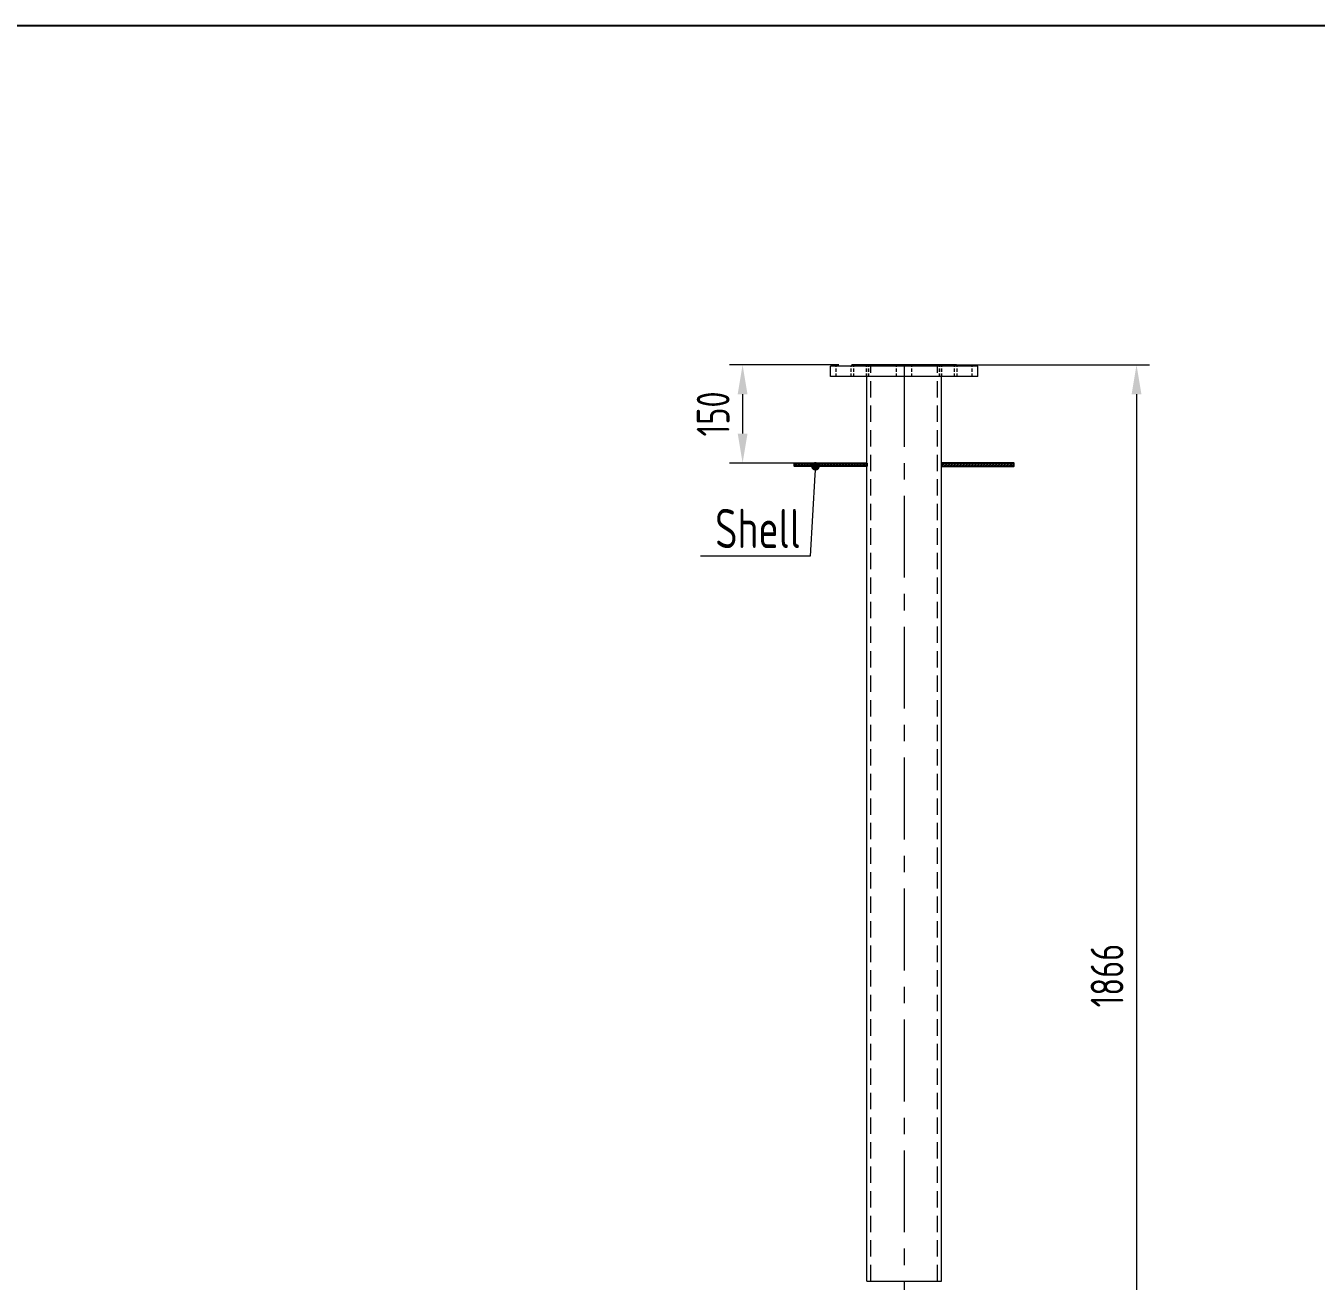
# Model space of a CAD drawing. Header units: millimetres. Extents: x -46397 to 283259, y -8690 to 23983.
# Drawn here: x 167716 to 169687, y 1538 to 3455 of the extents above; entities that cross this region are included whole.
import ezdxf
from ezdxf import colors
from ezdxf.entities.mleader import LeaderData, LeaderLine
from ezdxf.math import Vec2, Vec3

# ---------------------------------------------------------------- set-up
doc = ezdxf.new("R2010")
doc.units = ezdxf.units.MM
doc.linetypes.add('CENTER', pattern=[2, 1.25, -0.25, 0.25, -0.25])
doc.linetypes.add('HIDDENX2', pattern=[0.75, 0.5, -0.25])
doc.layers.get('Defpoints').update_dxf_attribs({"lineweight": 0})
for name, color, linetype, lineweight in [('4.KICH THUOC', 3, 'Continuous', 9), ('AM_5', 3, 'Continuous', 25), ('AM_8', 1, 'Continuous', 25), ('Dtext', 255, 'Continuous', 20), ('DUONGTAM', 1, 'CENTER', 0), ('PHANTOM 2', 8, 'Continuous', 0)]:
    doc.layers.add(name, color=color, linetype=linetype, lineweight=lineweight)
doc.layers.add('flashshoot', color=7, linetype='Continuous')
doc.styles.add('Chu va so', font='arial.ttf')
doc.styles.add('GHI CHÚ 1', font='isocp_IV25.ttf', dxfattribs={"width": 0.8})
doc.styles.get("Standard").update_dxf_attribs({"font": 'isocp.shx', "width": 0.8})
doc.styles.add('TCVN', font='arial.ttf')
doc.dimstyles.new('1-30SCALE', dxfattribs={"dimtxt": 75, "dimasz": 75, "dimexe": 37.5, "dimexo": 30, "dimgap": 30, "dimtad": 1, "dimtoh": 1, "dimdec": 0, "dimdsep": 46, "dimtxsty": 'GHI CHÚ 1', "dimcen": 0.09, "dimclrd": 256, "dimclre": 256, "dimclrt": 2, "dimadec": 0, "dimazin": 0, "dimtfac": 1, "dimtdec": 0, "dimtofl": 0, "dimtmove": 0, "dimatfit": 3, "dimfxl": 1, "dimlwd": 0, "dimlwe": 0, "dimarcsym": 0})
pattern_1 = [(45, (12113.8933, 0), (-2.24506403, 2.24506403), [])]

# ---------------------------------------------------------------- blocks, each defined once
blk = doc.blocks.new('A$C46e65358')
at = {"color": 150, "linetype": 'Continuous', "lineweight": 0, "ltscale": 10, "extrusion": (2.28848e-17, 1, 0)}
for p, q in [((1387.5, 1138), (1162.5, 1138)), ((1162.5, 1122), (1162.5, 1138)), ((1355, 1140), (1195, 1140)), ((1195, 1138), (1195, 1140)), ((1355, 1138), (1355, 1140)), ((1387.5, 1122), (1387.5, 1138)), ((1387.5, 1122), (1162.5, 1122)), ((1217.9, -259.7), (1217.9, 1122)), ((1332.2, -259.7), (1332.2, 1122)), ((1217.9, -259.7), (1332.2, -259.7))]:
    blk.add_line(p, q, dxfattribs=at)
at = {"color": 1, "linetype": 'HIDDENX2', "lineweight": 0, "ltscale": 10, "extrusion": (2.28848e-17, 1, 0)}
for p, q in [((1171, 1122), (1171, 1138)), ((1194, 1122), (1194, 1138)), ((1198.1, 1122), (1198.1, 1138)), ((1217.3, 1122), (1217.3, 1140)), ((1217.9, 1122), (1217.9, 1140)), ((1221.1, 1122), (1221.1, 1138)), ((1263.5, 1122), (1263.5, 1138)), ((1286.5, 1122), (1286.5, 1138)), ((1328.9, 1122), (1328.9, 1138)), ((1332.2, 1122), (1332.2, 1140)), ((1332.7, 1122), (1332.7, 1140)), ((1351.9, 1122), (1351.9, 1138)), ((1356, 1122), (1356, 1138)), ((1379, 1122), (1379, 1138))]:
    blk.add_line(p, q, dxfattribs=at)
at = {"color": 1, "linetype": 'HIDDENX2', "lineweight": 0, "ltscale": 50, "extrusion": (2.28848e-17, 1, 0)}
for p, q in [((1223.9, -259.7), (1223.9, 1140)), ((1326.1, -259.7), (1326.1, 1140))]:
    blk.add_line(p, q, dxfattribs=at)
at = {"layer": 'DUONGTAM', "color": 1, "ltscale": 100, "extrusion": (2.28848e-17, 1, 0)}
blk.add_line((1275, 1140), (1275, -597), dxfattribs=at)
blk = doc.blocks.new('*D656')
at = {"layer": 'Defpoints', "color": 0, "transparency": 16777216}
for p in [(168977.9, 2937.6, -1.5), (168811.1, 2787.6), (168945.6, 2787.6, -1.5)]:
    blk.add_point(p, dxfattribs=at)
at = {"layer": 'PHANTOM 2', "linetype": 'Continuous', "lineweight": 0, "transparency": 16777216}
for p, q in [((168957.9, 2937.6), (168791.1, 2937.6)), ((168811.1, 2892.6), (168811.1, 2832.6)), ((168925.6, 2787.6), (168791.1, 2787.6))]:
    blk.add_line(p, q, dxfattribs=at)
at = {"layer": 'PHANTOM 2', "transparency": 16777216}
for points in [[(168803.6, 2892.6), (168818.6, 2892.6), (168811.1, 2937.6)], [(168803.6, 2832.6), (168818.6, 2832.6), (168811.1, 2787.6)]]:
    blk.add_solid(points, dxfattribs=at)
at = {"layer": 'PHANTOM 2', "color": 2, "transparency": 16777216, "insert": (168766.1, 2862.6), "char_height": 50, "attachment_point": 5, "rotation": 90, "style": 'GHI CHÚ 1'}
blk.add_mtext('150', dxfattribs=at)
blk = doc.blocks.new('*D660')
at = {"layer": 'Defpoints', "color": 0, "transparency": 16777216}
for p in [(169095.2, 2937.6, -1.5), (168907.9, 1071.7, -1.5), (169412.7, 1071.7)]:
    blk.add_point(p, dxfattribs=at)
at = {"layer": 'PHANTOM 2', "linetype": 'Continuous', "lineweight": 0, "transparency": 16777216}
for p, q in [((169115.2, 2937.6), (169432.7, 2937.6)), ((169412.7, 2892.6), (169412.7, 1116.7)), ((168927.9, 1071.7), (169432.7, 1071.7))]:
    blk.add_line(p, q, dxfattribs=at)
at = {"layer": 'PHANTOM 2', "transparency": 16777216}
for points in [[(169405.2, 2892.6), (169420.2, 2892.6), (169412.7, 2937.6)], [(169405.2, 1116.7), (169420.2, 1116.7), (169412.7, 1071.7)]]:
    blk.add_solid(points, dxfattribs=at)
at = {"layer": 'PHANTOM 2', "color": 2, "transparency": 16777216, "insert": (169367.7, 2004.7), "char_height": 50, "attachment_point": 5, "rotation": 90, "style": 'GHI CHÚ 1'}
blk.add_mtext('1866', dxfattribs=at)
blk = doc.blocks.new('*S1161')
at = {"layer": 'AM_5'}
for p, q in [((157767.7, 1231.3, -1.5), (157880.7, 1489.8, -1.5)), ((157767.7, 1231.3, -1.5), (157897.8, 1391.1, -1.5)), ((157460.3, 1231.3, -1.5), (157385.3, 1306.3, -1.5)), ((157460.3, 1231.3, -1.5), (157385.3, 1156.3, -1.5)), ((157767.7, 1231.3, -1.5), (157460.3, 1231.3, -1.5))]:
    blk.add_line(p, q, dxfattribs=at)
at = {"layer": 'AM_5', "color": 2}
for p, q in [((157550.3, 1156.3, -1.5), (157606.5, 1231.3, -1.5)), ((157606.5, 1231.3, -1.5), (157662.8, 1156.3, -1.5))]:
    blk.add_line(p, q, dxfattribs=at)
blk.add_circle((157767.7, 1231.3, -1.5), 15, dxfattribs=at)
at = {"layer": 'AM_5', "linetype": 'Continuous'}
for points in [[(157888.7, 1486.2, -1.5), (157872.7, 1493.3, -1.5), (157901.7, 1537.9, -1.5)], [(157904.5, 1385.6, -1.5), (157891, 1396.6, -1.5), (157930.9, 1431.8, -1.5)]]:
    blk.add_trace(points, dxfattribs=at)
at = {"layer": 'AM_5', "color": 2, "char_height": 52.5}
for s, insert, attachment_point in [('TYP', (157369.5, 1231.3, -1.5), 6), ('60%%d', (157606.5, 1153.6, -1.5), 2)]:
    blk.add_mtext(s, dxfattribs=dict(at, insert=insert, attachment_point=attachment_point))
blk = doc.blocks.new('_Dot')
at = {"color": 0, "linetype": 'ByBlock', "lineweight": -2}
blk.add_line((-0.5, 0), (-1, 0), dxfattribs=at)
at = {"color": 0, "linetype": 'ByBlock', "const_width": 0.5}
blk.add_lwpolyline([(-0.25, 0, 1), (0.25, 0, 1)], format="xyb", close=True, dxfattribs=at)
blk = doc.blocks.new('*U1813')
at = {"lineweight": 25}
for points in [[(0, 0), (9003.9, 0), (9003.9, 5898), (0, 5898)], [(0, 0), (6807.8, 0), (6807.8, 5898), (0, 5898)]]:
    blk.add_lwpolyline(points, close=True, dxfattribs=at)
at = {"layer": 'Dtext', "ltscale": 0.1}
for tag, p, height, style in [('FOR_APPROVAL3', (7258, 2212.5, -0.4), 47.1, 'TCVN'), ('REV_3', (6865.8, 2215.3), 39.2, 'TCVN'), ('REV_2', (6865.8, 2068.9), 39.2, 'TCVN'), ('FOR_APPROVAL2', (7258, 2066.1, -0.4), 47.1, 'TCVN'), ('REV_1', (6865.8, 1922.5), 39.2, 'TCVN'), ('FOR_APPROVAL1', (7258, 1919.7, -0.3), 47.1, 'TCVN'), ('REV_0', (6865.8, 1776.1), 39.2, 'TCVN'), ('NGUOI_VE', (7675.9, 1774, -0.3), 47.1, 'TCVN'), ('NGUOI_KIEM_2', (8091.7, 1774, -0.4), 47.1, 'TCVN'), ('NGUOI_DUYET', (8594, 1774, -0.4), 47.1, 'TCVN'), ('1.1_A4', (8619.2, 89.3, -0.4), 47.1, 'Chu va so'), ('A4_A4', (8775.8, 89.3, -0.4), 47.1, 'Chu va so'), ('REV.', (8904.8, 89.3, -0.4), 47.1, 'Chu va so')]:
    blk.add_attdef(tag, p, '', height=height, dxfattribs=dict(at, style=style))
for tag, p, height, style, width in [('NGAY_REV03', (6965.2, 2212.5, -0.4), 40.8, 'TCVN', 0.95), ('NGAY_REV02', (6965.2, 2066.1, -0.4), 40.8, 'TCVN', 0.95), ('NGAY_REV01', (6965.2, 1919.7, -0.4), 40.8, 'TCVN', 0.95), ('NGAY_REV0', (6965.2, 1773.3, -0.4), 40.8, 'TCVN', 0.95), ('DWD.NO', (6961.6, 38.2, -0.4), 62.7, 'Chu va so', 0.85)]:
    blk.add_attdef(tag, p, '', height=height, dxfattribs=dict(at, style=style, width=width))
at = {"layer": 'Dtext', "lineweight": 25, "ltscale": 0.1, "style": 'Chu va so'}
for tag, p, height in [('PROJECT_CODE', (7415.1, 737.3), 94.1), ('TITLE1', (7007.5, 562.2, -0.4), 62.7), ('TITLE2', (7007.5, 414.7, -0.4), 62.7), ('TITLE3', (7007.5, 268.3, -0.4), 62.7)]:
    blk.add_attdef(tag, p, '', height=height, dxfattribs=at)

msp = doc.modelspace()

# ---------------------------------------------------------------- hatches: boundary and pattern name
at = {"layer": 'AM_8'}
h = msp.add_hatch(dxfattribs=at)
h.set_pattern_fill('ANSI31', color=256, style=0)
h.set_pattern_definition(pattern_1)
h.paths.add_polyline_path([(169000.7, 2787.59), (168890.59, 2787.59), (168890.59, 2782.59), (169000.7, 2782.59)])
h = msp.add_hatch(dxfattribs=at)
h.set_pattern_fill('ANSI31', color=256, style=0)
h.set_pattern_definition(pattern_1)
h.paths.add_polyline_path([(169115, 2787.59), (169225.11, 2787.59), (169225.11, 2782.59), (169115, 2782.59)])

# ---------------------------------------------------------------- linework, layer by layer
at = {"elevation": -1.5}
for points in [[(169000.7, 2787.59), (169000.7, 2782.59), (168890.59, 2782.59), (168890.59, 2787.59)], [(169115, 2787.59), (169115, 2782.59), (169225.11, 2782.59), (169225.11, 2787.59)]]:
    msp.add_lwpolyline(points, close=True, dxfattribs=at)

# ---------------------------------------------------------------- block references
at = {"layer": 'AM_5'}
msp.add_blockref('*S1161', (12113.89, 0), dxfattribs=at)
at = {"layer": 'flashshoot'}
msp.add_blockref('A$C46e65358', (167782.85, 1797.59, -1.5), dxfattribs=at)

# ---------------------------------------------------------------- dimensions: what is measured, and where the dimension line sits
at = {"layer": 'PHANTOM 2'}
for base, p1, p2, picture, middle in [((168811.08, 2787.59), (168977.85, 2937.59, -1.5), (168945.65, 2787.59, -1.5), '*D656', (168766.08, 2862.59)), ((169412.73, 1071.74), (169095.18, 2937.59, -1.5), (168907.85, 1071.74, -1.5), '*D660', (169367.73, 2004.66))]:
    dim = msp.add_linear_dim(base=base, p1=p1, p2=p2, angle=90, dimstyle='1-30SCALE', override={"dimtxt": 50, "dimasz": 45, "dimexe": 20, "dimexo": 20, "dimgap": 20, "dimtmove": 1}, dxfattribs=at)
    dim.commit()
    dim.dimension.update_dxf_attribs({"geometry": picture, "text_midpoint": middle})

# ---------------------------------------------------------------- leaders
at = {"layer": '4.KICH THUOC', "ltscale": 5}
ml = msp.add_multileader_mtext('Standard', dxfattribs=at)
ml.set_content('Shell', color=256)
ml.set_leader_properties(lineweight=9)
ml.set_arrow_properties(name='DOT')
ml.build(insert=Vec2(0, 0))
ml.multileader.update_dxf_attribs({"has_dogleg": 0, "text_left_attachment_type": 5, "text_right_attachment_type": 6, "dogleg_length": 0.1, "arrow_head_size": 13.05, "scale": 300})
ctx = ml.context
ctx.base_point, ctx.scale, ctx.char_height, ctx.arrow_head_size, ctx.landing_gap_size, ctx.plane_origin = Vec3(168755.7, 2645.59, 2279.64), 300, 60, 13.05, 13.5, Vec3(169335.96, 2612.52, 2279.64)
ctx.left_attachment, ctx.right_attachment = 5, 6
notes = []
notes.append((ctx, [(0, (1, 1, 0), (168944.2, 2645.59, 2279.64), (-1, 0), 30, [(0, [(168922.36, 2782.59, 2279.64)], 0, [])])]))
ctx.mtext.insert, ctx.mtext.flow_direction = Vec3(168769.2, 2717.59, 2279.64), 5
for ctx, leaders in notes:
    for number, flags, end, landing, length, lines in leaders:
        leader = LeaderData()
        leader.index, (leader.has_last_leader_line, leader.has_dogleg_vector, leader.attachment_direction) = number, flags
        leader.last_leader_point, leader.dogleg_vector, leader.dogleg_length = Vec3(end), Vec3(landing), length
        for number, points, colour, breaks in lines:
            line = LeaderLine()
            line.index, line.vertices, line.color, line.breaks = number, Vec3.list(points), colors.encode_raw_color(colour), breaks
            leader.lines.append(line)
        ctx.leaders.append(leader)

# ---------------------------------------------------------------- next in the draw order: block references
at = {"xscale": 0.9084576280678549, "yscale": 0.9084576280678549, "zscale": 0.9084576280678549}
msp.add_blockref('*U1813', (164521.89, -1902.62), dxfattribs=at)

doc.saveas('drawing.dxf')
